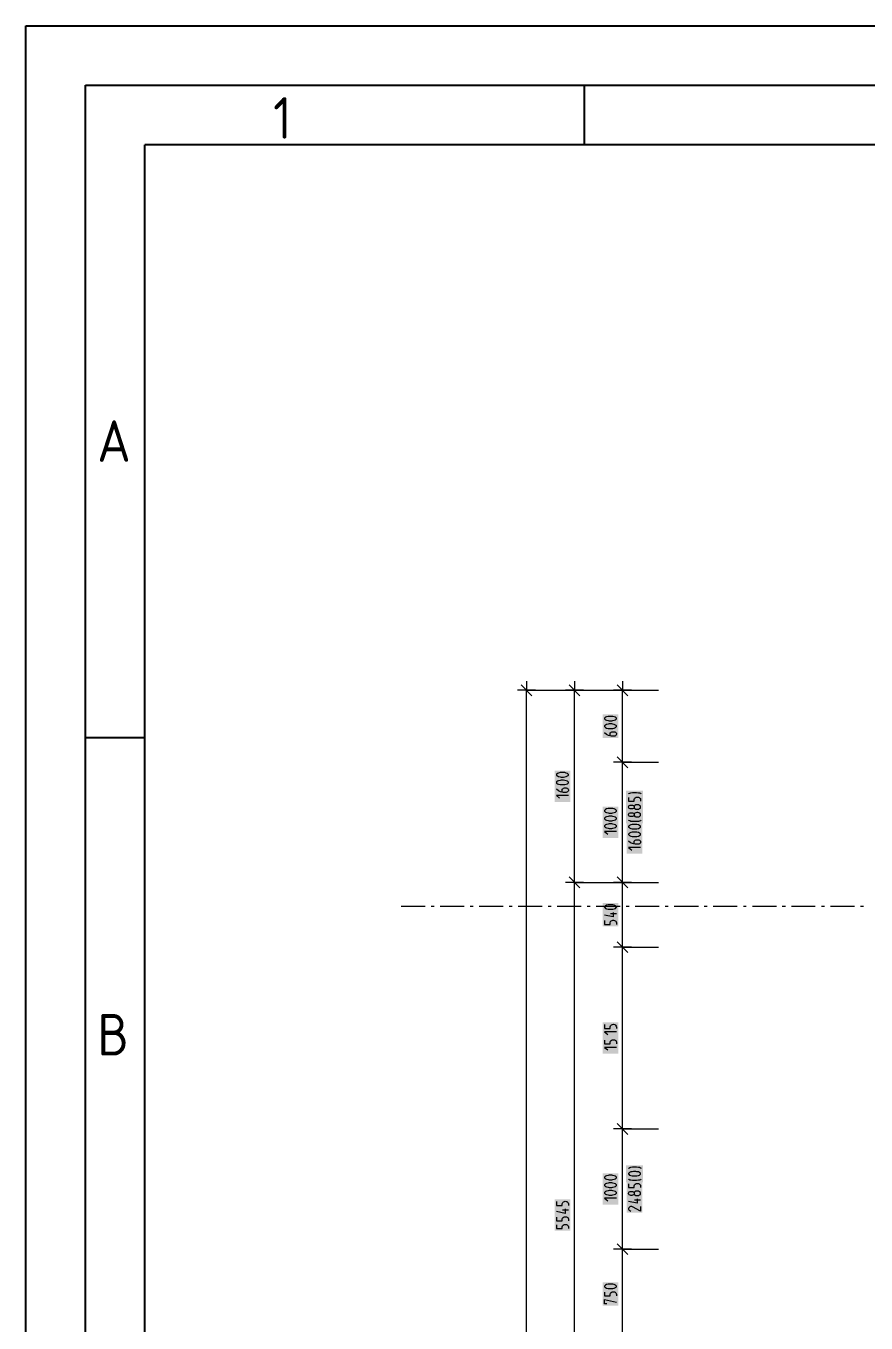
# Model space of a CAD drawing. Header units: millimetres. Extents: x 0 to 594, y 0 to 420.
# Drawn here: x 0 to 70.7, y 310.8 to 420 of the extents above; entities that cross this region are included whole.
import ezdxf

# ---------------------------------------------------------------- set-up
doc = ezdxf.new("R2010")
doc.units = ezdxf.units.MM
doc.header["$LTSCALE"] = 8
for name, color, linetype in [('035', 5, 'Continuous'), ('07', 7, 'Continuous'), ('PDF_Koty delkove', 7, 'Continuous'), ('PDF_Osy hlavni', 7, 'Continuous')]:
    doc.layers.add(name, color=color, linetype=linetype)
doc.styles.add('ISO Proportional', font='isocp.shx')

# ---------------------------------------------------------------- blocks, each defined once
blk = doc.blocks.new('IEC_border_a2')
at = {"layer": '035'}
for p, q in [((47, 415), (47, 410)), ((10, 10), (10, 410)), ((584, 410), (10, 410)), ((9.98, 360.04), (5, 360.04))]:
    blk.add_line(p, q, dxfattribs=at)
blk.add_lwpolyline([(0, 420), (594, 420), (594, 0), (0, 0)], close=True, dxfattribs=at)
at = {"layer": '07'}
blk.add_lwpolyline([(5, 415), (589, 415), (589, 5), (5, 5)], close=True, dxfattribs=at)
at = {"layer": '035', "style": 'ISO Proportional'}
for s, p in [('1', (20.81, 410.5)), ('A', (6, 383.29)), ('B', (6, 333.29))]:
    blk.add_text(s, height=3.5, dxfattribs=at).set_placement(p)

msp = doc.modelspace()

# ---------------------------------------------------------------- linework, layer by layer
at = {"layer": 'PDF_Koty delkove', "lineweight": 18}
for points in [[(42.9, 364.05), (42.14, 364.05), (41.38, 364.05)], [(42.59, 363.59), (41.68, 364.5)], [(42.14, 364.81), (42.14, 364.05), (48.37, 364.05)], [(42.14, 138.5), (42.14, 364.05)], [(46.94, 364.05), (46.18, 364.05), (45.42, 364.05)], [(46.64, 363.59), (45.73, 364.5)], [(46.18, 364.81), (46.18, 364.05), (50.77, 364.05)], [(46.18, 138.5), (46.18, 154.68), (46.18, 291.82), (46.18, 347.87), (46.18, 364.05)], [(50.98, 364.05), (50.23, 364.05), (49.47, 364.05)], [(50.68, 363.59), (49.77, 364.5)], [(50.23, 364.81), (50.23, 364.05), (53.26, 364.05)], [(50.23, 291.82), (50.23, 299.3), (50.23, 309.41), (50.23, 316.99), (50.23, 327.1), (50.23, 342.41), (50.23, 347.87), (50.23, 357.98), (50.23, 364.05)], [(49.32, 361.21), (49.11, 361.21), (49.01, 361.19), (48.89, 361.17), (48.79, 361.12), (48.73, 361.07), (48.71, 361.04), (48.71, 360.99), (48.73, 360.96), (48.79, 360.91), (48.89, 360.87), (49.01, 360.84), (49.11, 360.83), (49.32, 360.83), (49.42, 360.84), (49.53, 360.87), (49.64, 360.91), (49.7, 360.96), (49.72, 360.99), (49.72, 361.04), (49.7, 361.07), (49.64, 361.12)], [(49.18, 360.21), (49.18, 360.4), (49.2, 360.45), (49.23, 360.49), (49.27, 360.52), (49.32, 360.54), (49.38, 360.56), (49.52, 360.56), (49.59, 360.54), (49.64, 360.52), (49.67, 360.49), (49.7, 360.45), (49.72, 360.4), (49.72, 360.34), (49.7, 360.29), (49.67, 360.25), (49.64, 360.22), (49.59, 360.19), (49.52, 360.18), (49.28, 360.18), (49.05, 360.23), (48.88, 360.31), (48.71, 360.45)], [(49.64, 361.12), (49.53, 361.17), (49.42, 361.19), (49.32, 361.21)], [(50.68, 357.53), (49.77, 358.44)], [(50.98, 357.98), (50.23, 357.98), (49.47, 357.98)], [(50.23, 357.98), (53.26, 357.98)], [(45.27, 356.47), (45.07, 356.47), (44.97, 356.46), (44.85, 356.43), (44.75, 356.39), (44.68, 356.34), (44.67, 356.31), (44.67, 356.26), (44.68, 356.23), (44.75, 356.18), (44.85, 356.14), (44.97, 356.11), (45.07, 356.1), (45.27, 356.1), (45.37, 356.11), (45.49, 356.14)], [(45.49, 356.14), (45.59, 356.18), (45.66, 356.23), (45.68, 356.26), (45.68, 356.31), (45.66, 356.34), (45.59, 356.39), (45.49, 356.43), (45.37, 356.46), (45.27, 356.47)], [(45.14, 355.48), (45.14, 355.66), (45.15, 355.72), (45.19, 355.76), (45.22, 355.79), (45.27, 355.81), (45.34, 355.83), (45.47, 355.83), (45.54, 355.81), (45.59, 355.79), (45.63, 355.76), (45.66, 355.72), (45.68, 355.66), (45.68, 355.61), (45.66, 355.56), (45.63, 355.52), (45.59, 355.49), (45.54, 355.46), (45.47, 355.45), (45.24, 355.45), (45, 355.5), (44.83, 355.58), (44.67, 355.72)], [(45.68, 355.18), (44.67, 355.18), (44.93, 354.96)], [(50.73, 355.32), (50.77, 355.35), (50.83, 355.39)], [(50.83, 355.39), (50.93, 355.41), (51.07, 355.43), (51.4, 355.43), (51.57, 355.41), (51.67, 355.4), (51.74, 355.37), (51.81, 355.32)], [(50.73, 355.02), (50.73, 354.7), (51.2, 354.7), (51.2, 354.84), (51.24, 354.93), (51.29, 354.98), (51.37, 355.04), (51.44, 355.05), (51.51, 355.05), (51.57, 355.04), (51.64, 355.01), (51.69, 354.97), (51.73, 354.92), (51.74, 354.84), (51.74, 354.7)], [(51.2, 354.16), (51.19, 354.13), (51.14, 354.09), (51.07, 354.07), (51, 354.05), (50.93, 354.05), (50.87, 354.07), (50.8, 354.09), (50.75, 354.15), (50.73, 354.19), (50.73, 354.24), (50.75, 354.28), (50.8, 354.34), (50.87, 354.36), (50.93, 354.38), (51, 354.38), (51.07, 354.36), (51.14, 354.34), (51.19, 354.3), (51.2, 354.27), (51.2, 354.16), (51.22, 354.13), (51.27, 354.08), (51.35, 354.04), (51.44, 354.03), (51.51, 354.03), (51.59, 354.04), (51.67, 354.08), (51.73, 354.13), (51.74, 354.19), (51.74, 354.24), (51.73, 354.3), (51.67, 354.35), (51.59, 354.39), (51.51, 354.4)], [(51.51, 354.4), (51.44, 354.4), (51.35, 354.39), (51.27, 354.35), (51.22, 354.3), (51.2, 354.27)], [(49.32, 353.44), (49.11, 353.44), (49.01, 353.43), (48.89, 353.4), (48.79, 353.36), (48.73, 353.31), (48.71, 353.28), (48.71, 353.23), (48.73, 353.2), (48.79, 353.15), (48.89, 353.1), (49.01, 353.08), (49.11, 353.06), (49.32, 353.06), (49.42, 353.08), (49.53, 353.1), (49.64, 353.15), (49.7, 353.2), (49.72, 353.23), (49.72, 353.28), (49.7, 353.31), (49.64, 353.36), (49.53, 353.4), (49.42, 353.43)], [(49.42, 353.43), (49.32, 353.44)], [(51.2, 353.51), (51.19, 353.49), (51.14, 353.45), (51.07, 353.42), (51, 353.41), (50.93, 353.41), (50.87, 353.42), (50.8, 353.45), (50.75, 353.5), (50.73, 353.54), (50.73, 353.59), (50.75, 353.63), (50.8, 353.69), (50.87, 353.72), (50.93, 353.73), (51, 353.73), (51.07, 353.72), (51.14, 353.69), (51.19, 353.65), (51.2, 353.62)], [(51.57, 353.01), (51.4, 353), (51.07, 353), (50.93, 353.01), (50.83, 353.04), (50.77, 353.08), (50.73, 353.11)], [(51.81, 353.11), (51.74, 353.06), (51.67, 353.03), (51.57, 353.01)], [(49.72, 352.15), (48.71, 352.15), (48.98, 351.93)], [(51.14, 352.1), (51.03, 352.09), (50.92, 352.06), (50.82, 352.02), (50.75, 351.97), (50.73, 351.94), (50.73, 351.89), (50.75, 351.86), (50.82, 351.81), (50.92, 351.77), (51.03, 351.74), (51.14, 351.72), (51.34, 351.72), (51.44, 351.74), (51.56, 351.77), (51.66, 351.81), (51.73, 351.86), (51.74, 351.89), (51.74, 351.94), (51.73, 351.97), (51.66, 352.02), (51.56, 352.06), (51.44, 352.09), (51.34, 352.1)], [(51.34, 352.1), (51.14, 352.1)], [(51.2, 351.1), (51.2, 351.29), (51.22, 351.35), (51.25, 351.39), (51.29, 351.41), (51.34, 351.44), (51.4, 351.45), (51.54, 351.45), (51.61, 351.44), (51.66, 351.41), (51.69, 351.39), (51.73, 351.35), (51.74, 351.29), (51.74, 351.24), (51.73, 351.19), (51.69, 351.14), (51.66, 351.12), (51.61, 351.09), (51.54, 351.08), (51.3, 351.08), (51.07, 351.13), (50.9, 351.21), (50.73, 351.35)], [(51.74, 350.81), (50.73, 350.81), (51, 350.59)], [(46.94, 347.87), (46.18, 347.87), (45.42, 347.87)], [(46.64, 347.42), (45.73, 348.33)], [(46.18, 347.87), (50.77, 347.87)], [(50.98, 347.87), (50.23, 347.87), (49.47, 347.87)], [(50.68, 347.42), (49.77, 348.33)], [(50.23, 347.87), (51.87, 347.87), (51.91, 347.87), (53.26, 347.87)], [(49.32, 345.98), (49.11, 345.98), (49.01, 345.97), (48.89, 345.94), (48.79, 345.9), (48.73, 345.85), (48.71, 345.82), (48.71, 345.77), (48.73, 345.74), (48.79, 345.68), (48.89, 345.64), (49.01, 345.62), (49.11, 345.6), (49.32, 345.6), (49.42, 345.62), (49.53, 345.64), (49.64, 345.68), (49.7, 345.74), (49.72, 345.77), (49.72, 345.82), (49.7, 345.85), (49.64, 345.9), (49.53, 345.94), (49.42, 345.97)], [(49.45, 345.33), (49.45, 344.96), (48.71, 345.12)], [(49.72, 345.23), (49.22, 345.23)], [(49.42, 345.97), (49.32, 345.98)], [(48.71, 344.66), (48.71, 344.33), (49.18, 344.33), (49.18, 344.47), (49.22, 344.56), (49.27, 344.62), (49.35, 344.67), (49.42, 344.69), (49.48, 344.69), (49.55, 344.67), (49.62, 344.64), (49.67, 344.6), (49.7, 344.55), (49.72, 344.47), (49.72, 344.33)], [(50.98, 342.41), (50.23, 342.41), (49.47, 342.41)], [(50.68, 341.96), (49.77, 342.87)], [(50.23, 342.41), (51.82, 342.41)], [(51.82, 342.41), (51.86, 342.41), (53.26, 342.41)], [(49.72, 335.27), (48.71, 335.27), (48.98, 335.05)], [(48.71, 334.59), (48.71, 334.27), (49.18, 334.27), (49.18, 334.41), (49.22, 334.5), (49.27, 334.55), (49.35, 334.61), (49.42, 334.62), (49.48, 334.62), (49.55, 334.61), (49.62, 334.58), (49.67, 334.54), (49.7, 334.49), (49.72, 334.41), (49.72, 334.27)], [(49.72, 333.97), (48.71, 333.97), (48.98, 333.76)], [(50.98, 327.1), (50.23, 327.1), (49.47, 327.1)], [(50.68, 326.64), (49.77, 327.55)], [(50.23, 327.1), (51.67, 327.1), (51.71, 327.1), (53.26, 327.1)], [(50.73, 323.79), (50.77, 323.81), (50.83, 323.86), (50.93, 323.88), (51.07, 323.9), (51.4, 323.9), (51.57, 323.88), (51.67, 323.87), (51.74, 323.84), (51.81, 323.79)], [(50.75, 323.38), (50.73, 323.36), (50.73, 323.3), (50.75, 323.28), (50.82, 323.22), (50.92, 323.18), (51.03, 323.15), (51.14, 323.14), (51.34, 323.14), (51.44, 323.15), (51.56, 323.18), (51.66, 323.22), (51.73, 323.28), (51.74, 323.3), (51.74, 323.36), (51.73, 323.38), (51.66, 323.44), (51.56, 323.48), (51.44, 323.5), (51.34, 323.52)], [(51.34, 323.52), (51.14, 323.52), (51.03, 323.5), (50.92, 323.48), (50.82, 323.44), (50.75, 323.38)], [(49.32, 323.2), (49.11, 323.2), (49.01, 323.19), (48.89, 323.16), (48.79, 323.12), (48.73, 323.07), (48.71, 323.04), (48.71, 322.99)], [(48.71, 322.99), (48.73, 322.96), (48.79, 322.91), (48.89, 322.87), (49.01, 322.84), (49.11, 322.83), (49.32, 322.83), (49.42, 322.84), (49.53, 322.87), (49.64, 322.91), (49.7, 322.96), (49.72, 322.99), (49.72, 323.04), (49.7, 323.07), (49.64, 323.12), (49.53, 323.16), (49.42, 323.19), (49.32, 323.2)], [(51.81, 322.87), (51.74, 322.82), (51.67, 322.79), (51.57, 322.78), (51.4, 322.76), (51.07, 322.76), (50.93, 322.78), (50.83, 322.8), (50.77, 322.84), (50.73, 322.87)], [(50.73, 322.48), (50.73, 322.16), (51.2, 322.16), (51.2, 322.3), (51.24, 322.39), (51.29, 322.44), (51.37, 322.5), (51.44, 322.51), (51.51, 322.51), (51.57, 322.5), (51.64, 322.47), (51.69, 322.43), (51.73, 322.38), (51.74, 322.3), (51.74, 322.16)], [(48.73, 321.77), (48.71, 321.75), (48.71, 321.69), (48.73, 321.67), (48.79, 321.61), (48.89, 321.57), (49.01, 321.54), (49.11, 321.53), (49.32, 321.53), (49.42, 321.54), (49.53, 321.57), (49.64, 321.61), (49.7, 321.67), (49.72, 321.69), (49.72, 321.75), (49.7, 321.77), (49.64, 321.83), (49.53, 321.87), (49.42, 321.9), (49.32, 321.91)], [(49.72, 321.26), (48.71, 321.26), (48.98, 321.05)], [(49.32, 321.91), (49.11, 321.91), (49.01, 321.9), (48.89, 321.87), (48.79, 321.83), (48.73, 321.77)], [(51.2, 321.62), (51.19, 321.59), (51.14, 321.55), (51.07, 321.53), (51, 321.51), (50.93, 321.51), (50.87, 321.53), (50.8, 321.55), (50.75, 321.61), (50.73, 321.65), (50.73, 321.7), (50.75, 321.74), (50.8, 321.8), (50.87, 321.82), (50.93, 321.84), (51, 321.84), (51.07, 321.82), (51.14, 321.8), (51.19, 321.76), (51.2, 321.73)], [(51.47, 321.22), (51.47, 320.84), (50.73, 321)], [(51.51, 321.86), (51.44, 321.86), (51.35, 321.85), (51.27, 321.81), (51.22, 321.76), (51.2, 321.73), (51.2, 321.62), (51.22, 321.59), (51.27, 321.54), (51.35, 321.5), (51.44, 321.49), (51.51, 321.49), (51.59, 321.5), (51.67, 321.54), (51.73, 321.59), (51.74, 321.65), (51.74, 321.7), (51.73, 321.76)], [(51.73, 321.76), (51.67, 321.81), (51.59, 321.85), (51.51, 321.86)], [(45.41, 320.36), (45.41, 319.98), (44.67, 320.14)], [(45.68, 320.25), (45.17, 320.25)], [(51.74, 320.57), (51.74, 320.19), (51.07, 320.54), (51, 320.57), (50.9, 320.57), (50.83, 320.54), (50.78, 320.5), (50.75, 320.46), (50.73, 320.41), (50.73, 320.35), (50.75, 320.3), (50.78, 320.26), (50.83, 320.22), (50.93, 320.19)], [(51.74, 321.11), (51.24, 321.11)], [(44.67, 319.68), (44.67, 319.36), (45.14, 319.36), (45.14, 319.49), (45.17, 319.59), (45.22, 319.64), (45.31, 319.7), (45.37, 319.71), (45.44, 319.71), (45.51, 319.7), (45.57, 319.67), (45.63, 319.63), (45.66, 319.58), (45.68, 319.49), (45.68, 319.36)], [(44.67, 319.04), (44.67, 318.71), (45.14, 318.71), (45.14, 318.85), (45.17, 318.94), (45.22, 318.99), (45.31, 319.05), (45.37, 319.06), (45.44, 319.06), (45.51, 319.05), (45.57, 319.02), (45.63, 318.98), (45.66, 318.93), (45.68, 318.85), (45.68, 318.71)], [(50.98, 316.99), (50.23, 316.99), (49.47, 316.99)], [(50.68, 316.53), (49.77, 317.44)], [(50.23, 316.99), (51.57, 316.99), (51.61, 316.99), (51.86, 316.99), (51.9, 316.99), (53.26, 316.99)], [(48.71, 313.36), (48.71, 313.04), (49.18, 313.04), (49.18, 313.17), (49.22, 313.27), (49.27, 313.32), (49.35, 313.37), (49.42, 313.39), (49.48, 313.39), (49.55, 313.37), (49.62, 313.35), (49.67, 313.31), (49.7, 313.25), (49.72, 313.17), (49.72, 313.04)], [(48.91, 312.36), (48.71, 312.36), (48.71, 312.74), (49.72, 312.52)]]:
    msp.add_lwpolyline(points, dxfattribs=at)
for points in [[(49.32, 361.85), (49.11, 361.85), (49.01, 361.84), (48.89, 361.81), (48.79, 361.77), (48.73, 361.72), (48.71, 361.69), (48.71, 361.64), (48.73, 361.61), (48.79, 361.56), (48.89, 361.52), (49.01, 361.49), (49.11, 361.48), (49.32, 361.48), (49.42, 361.49), (49.53, 361.52), (49.64, 361.56), (49.7, 361.61), (49.72, 361.64), (49.72, 361.69), (49.7, 361.72), (49.64, 361.77), (49.53, 361.81), (49.42, 361.84)], [(45.27, 357.12), (45.07, 357.12), (44.97, 357.11), (44.85, 357.08), (44.75, 357.04), (44.68, 356.99), (44.67, 356.96), (44.67, 356.91), (44.68, 356.88), (44.75, 356.83), (44.85, 356.79), (44.97, 356.76), (45.07, 356.74), (45.27, 356.74), (45.37, 356.76), (45.49, 356.79), (45.59, 356.83), (45.66, 356.88), (45.68, 356.91), (45.68, 356.96), (45.66, 356.99), (45.59, 357.04), (45.49, 357.08), (45.37, 357.11)], [(49.32, 354.09), (49.11, 354.09), (49.01, 354.08), (48.89, 354.05), (48.79, 354.01), (48.73, 353.96), (48.71, 353.93), (48.71, 353.87), (48.73, 353.85), (48.79, 353.79), (48.89, 353.75), (49.01, 353.73), (49.11, 353.71), (49.32, 353.71), (49.42, 353.73), (49.53, 353.75), (49.64, 353.79), (49.7, 353.85), (49.72, 353.87), (49.72, 353.93), (49.7, 353.96), (49.64, 354.01), (49.53, 354.05), (49.42, 354.08)], [(51.51, 353.76), (51.44, 353.76), (51.35, 353.74), (51.27, 353.7), (51.22, 353.65), (51.2, 353.62), (51.2, 353.51), (51.22, 353.49), (51.27, 353.43), (51.35, 353.39), (51.44, 353.38), (51.51, 353.38), (51.59, 353.39), (51.67, 353.43), (51.73, 353.49), (51.74, 353.54), (51.74, 353.59), (51.73, 353.65), (51.67, 353.7), (51.59, 353.74)], [(49.32, 352.79), (49.11, 352.79), (49.01, 352.78), (48.89, 352.75), (48.79, 352.71), (48.73, 352.66), (48.71, 352.63), (48.71, 352.58), (48.73, 352.55), (48.79, 352.5), (48.89, 352.46), (49.01, 352.43), (49.11, 352.42), (49.32, 352.42), (49.42, 352.43), (49.53, 352.46), (49.64, 352.5), (49.7, 352.55), (49.72, 352.58), (49.72, 352.63), (49.7, 352.66), (49.64, 352.71), (49.53, 352.75), (49.42, 352.78)], [(51.34, 352.75), (51.14, 352.75), (51.03, 352.73), (50.92, 352.71), (50.82, 352.67), (50.75, 352.61), (50.73, 352.59), (50.73, 352.53), (50.75, 352.51), (50.82, 352.45), (50.92, 352.41), (51.03, 352.38), (51.14, 352.37), (51.34, 352.37), (51.44, 352.38), (51.56, 352.41), (51.66, 352.45), (51.73, 352.51), (51.74, 352.53), (51.74, 352.59), (51.73, 352.61), (51.66, 352.67), (51.56, 352.71), (51.44, 352.73)], [(49.32, 322.56), (49.11, 322.56), (49.01, 322.54), (48.89, 322.52), (48.79, 322.48), (48.73, 322.42), (48.71, 322.39), (48.71, 322.34), (48.73, 322.31), (48.79, 322.26), (48.89, 322.22), (49.01, 322.19), (49.11, 322.18), (49.32, 322.18), (49.42, 322.19), (49.53, 322.22), (49.64, 322.26), (49.7, 322.31), (49.72, 322.34), (49.72, 322.39), (49.7, 322.42), (49.64, 322.48), (49.53, 322.52), (49.42, 322.54)], [(49.32, 314.03), (49.11, 314.03), (49.01, 314.02), (48.89, 313.99), (48.79, 313.95), (48.73, 313.9), (48.71, 313.87), (48.71, 313.82), (48.73, 313.79), (48.79, 313.74), (48.89, 313.7), (49.01, 313.67), (49.11, 313.66), (49.32, 313.66), (49.42, 313.67), (49.53, 313.7), (49.64, 313.74), (49.7, 313.79), (49.72, 313.82), (49.72, 313.87), (49.7, 313.9), (49.64, 313.95), (49.53, 313.99), (49.42, 314.02)]]:
    msp.add_lwpolyline(points, close=True, dxfattribs=at)
for points in [[(48.71, 335.89), (48.71, 335.57), (49.18, 335.57), (49.18, 335.7), (49.22, 335.8, -0.843866), (49.72, 335.57)], [(44.67, 320.98), (44.67, 320.66), (45.14, 320.66), (45.14, 320.79, -1.034), (45.68, 320.66)]]:
    msp.add_lwpolyline(points, format="xyb", dxfattribs=at)
at = {"layer": 'PDF_Koty delkove', "color": 7, "lineweight": 18, "true_color": 0xffffff, "transparency": 33554559}
for points in [[(49.87, 360.03), (49.87, 362.01), (48.56, 360.03), (48.56, 362.01)], [(45.83, 354.65), (45.83, 357.27), (44.51, 354.65), (44.51, 357.27)], [(51.96, 352.85), (51.96, 355.58), (50.51, 352.85), (50.51, 355.58)], [(49.87, 351.62), (49.87, 354.24), (48.56, 351.62), (48.56, 354.24)], [(51.89, 350.28), (51.89, 352.9), (50.58, 350.28), (50.58, 352.9)], [(49.87, 344.16), (49.87, 346.13), (48.56, 344.16), (48.56, 346.13)], [(49.87, 333.44), (49.87, 336.07), (48.56, 333.44), (48.56, 336.07)], [(51.96, 322.61), (51.96, 324.05), (50.51, 322.61), (50.51, 324.05)], [(49.87, 320.73), (49.87, 323.36), (48.56, 320.73), (48.56, 323.36)], [(51.89, 320.04), (51.89, 322.66), (50.58, 320.04), (50.58, 322.66)], [(45.83, 318.53), (45.83, 321.16), (44.51, 318.53), (44.51, 321.16)], [(49.87, 312.21), (49.87, 314.19), (48.56, 312.21), (48.56, 314.19)]]:
    msp.add_solid(points, dxfattribs=at)
at = {"layer": 'PDF_Osy hlavni', "lineweight": 18}
for points in [[(33.61, 345.85), (31.59, 345.85)], [(34.37, 345.85), (34.11, 345.85)], [(36.89, 345.85), (34.87, 345.85)], [(37.65, 345.85), (37.4, 345.85)], [(40.18, 345.85), (38.16, 345.85)], [(40.94, 345.85), (40.68, 345.85)], [(43.46, 345.85), (41.44, 345.85)], [(44.22, 345.85), (43.97, 345.85)], [(46.75, 345.85), (44.73, 345.85)], [(47.51, 345.85), (47.26, 345.85)], [(50.04, 345.85), (48.01, 345.85)], [(50.79, 345.85), (50.54, 345.85)], [(53.32, 345.85), (51.3, 345.85)], [(54.08, 345.85), (53.83, 345.85)], [(56.61, 345.85), (54.58, 345.85)], [(57.36, 345.85), (57.11, 345.85)], [(59.89, 345.85), (57.87, 345.85)], [(60.65, 345.85), (60.4, 345.85)], [(63.18, 345.85), (61.16, 345.85)], [(63.94, 345.85), (63.68, 345.85)], [(66.46, 345.85), (64.44, 345.85)], [(67.22, 345.85), (66.97, 345.85)], [(69.75, 345.85), (67.73, 345.85)], [(70.51, 345.85), (70.25, 345.85)]]:
    msp.add_lwpolyline(points, dxfattribs=at)

# ---------------------------------------------------------------- block references
msp.add_blockref('IEC_border_a2', (0, 0))

doc.saveas('drawing.dxf')
